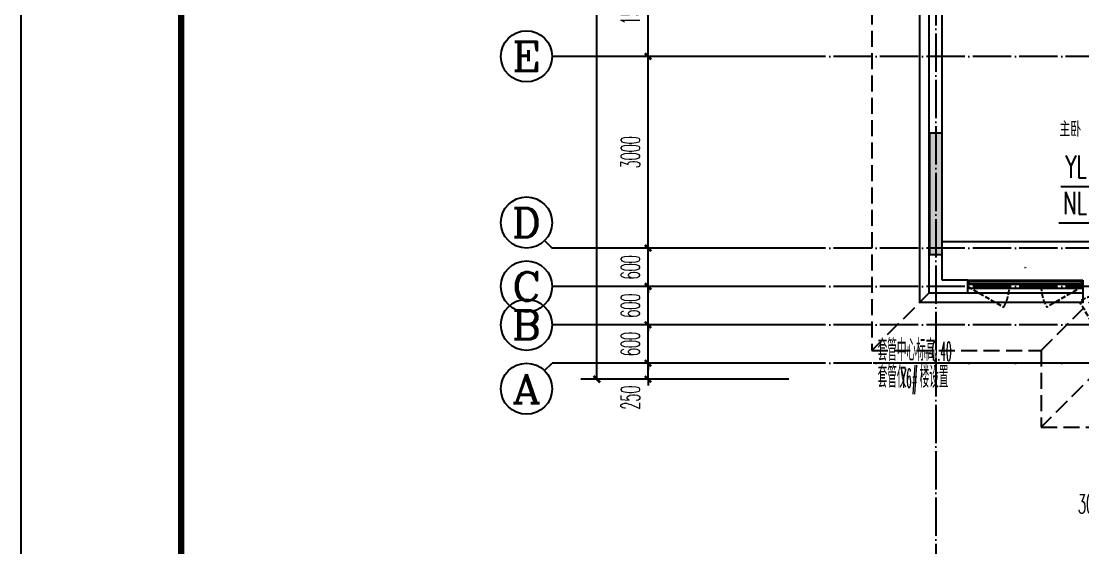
# Model space of a CAD drawing. Extents: x 27938 to 1507990, y 110129 to 923079.
# Drawn here: x 813614 to 830217, y 669769 to 678007 of the extents above; entities that cross this region are included whole.
import ezdxf
from ezdxf.enums import TextEntityAlignment as Align

# ---------------------------------------------------------------- set-up
doc = ezdxf.new("R2010")
doc.units = 0
doc.header["$LTSCALE"] = 1000
doc.header["$MEASUREMENT"] = 0
doc.linetypes.add('DASH', pattern=[0.35, 0.25, -0.1])
doc.linetypes.add('DOTE', pattern=[2.42, 2, -0.2, 0.02, -0.2])
for name, color, linetype in [('3-栏杆1', 135, 'Continuous'), ('3.5方案汇报，与郭总、侯月琴确定户型_t8$0$2020.03.04 -1安徽标准化洋房户型(UA）_t8_t8$0$看线', 154, 'Continuous'), ('AXIS', 3, 'Continuous'), ('AXIS_TEXT', 7, 'Continuous'), ('COLUMN', 9, 'Continuous'), ('DIM_不分区给水', 3, 'Continuous'), ('DIM_凝结', 150, 'Continuous'), ('DIM_雨水', 4, 'Continuous'), ('DOTE', 1, 'Continuous'), ('PUB_HATCH', 8, 'Continuous'), ('PUB_TEXT', 4, 'Continuous'), ('WALL', 9, 'Continuous'), ('WINDOW', 4, 'Continuous'), ('WINDOW_TEXT', 7, 'Continuous'), ('卫生间', 6, 'Continuous'), ('图框', 140, 'Continuous'), ('看线', 251, 'Continuous')]:
    doc.layers.add(name, color=color, linetype=linetype)
doc.layers.add('yichutu', color=7, linetype='Continuous', true_color=0xffffff, plot=False)
doc.styles.add('_TCH_AXIS', font='COMPLEX', dxfattribs={"bigfont": 'GBCBIG'})
doc.styles.add('_TCH_DIM_T3', font='SIMPLEX.shx', dxfattribs={"width": 0.494118, "bigfont": 'GBCBIG.shx'})
doc.styles.add('_TCH_WINDOW', font='SIMPLEX.shx', dxfattribs={"width": 0.7, "height": 3.5, "bigfont": 'GBCBIG.shx'})
doc.styles.add('_TWT_SERIAL', font='SIMPLEX', dxfattribs={"width": 0.8, "height": 3.5, "bigfont": 'HZTXT'})
doc.styles.add('COMPLEX', font='COMPLEX')
doc.styles.get("Standard").update_dxf_attribs({"font": 'gbenor.shx', "bigfont": 'gbcbig.shx'})
doc.dimstyles.new('_TCH_ARCH&&100', dxfattribs={"dimtxt": 297.5, "dimasz": 100, "dimexe": 250, "dimexo": 300, "dimgap": 126.25, "dimtad": 1, "dimdec": 0, "dimzin": 0, "dimdsep": 46, "dimtxsty": '_TCH_DIM_T3', "dimblk": 'ARCHTICK', "dimcen": 0.09, "dimclrt": 4, "dimazin": 2, "dimtfac": 1, "dimtdec": 0, "dimtix": 1, "dimtmove": 2, "dimatfit": 3, "dimfxl": 100, "dimtolj": 1, "dimtzin": 0, "dimarcsym": 0})
doc.dimstyles.new('_TWT_ARCH&&100', dxfattribs={"dimtxt": 297.5, "dimasz": 100, "dimexe": 250, "dimexo": 300, "dimgap": 126.25, "dimtad": 1, "dimdec": 0, "dimzin": 0, "dimdsep": 46, "dimtxsty": '_TCH_DIM_T3', "dimblk": 'ARCHTICK', "dimcen": 0.09, "dimclrt": 7, "dimazin": 2, "dimtfac": 1, "dimtdec": 0, "dimtix": 1, "dimtmove": 2, "dimatfit": 3, "dimfxl": 1, "dimtolj": 1, "dimtzin": 0, "dimarcsym": 0})

# ---------------------------------------------------------------- blocks, each defined once
blk = doc.blocks.new('TK')
at = {"layer": '图框'}
blk.add_lwpolyline([(465375, 548714), (549475, 548714), (549475, 489314), (465375, 489314)], close=True, dxfattribs=at)
blk.add_lwpolyline([(465375, 548714), (549475, 548714), (549475, 489314), (465375, 489314)], close=True, dxfattribs=at)
at = {"layer": '图框', "const_width": 100}
blk.add_lwpolyline([(548475, 490314), (548475, 547714), (467875, 547714), (467875, 490314)], close=True, dxfattribs=at)
blk = doc.blocks.new('yct-841-594-84100-59399.9999999999-100-1000.0')
at = {"layer": 'yichutu', "color": 7, "true_color": 0xffffff}
blk.add_lwpolyline([(0, 0), (0, 59400), (84100, 59400), (84100, 0)], close=True, dxfattribs=at)
blk = doc.blocks.new('A$C148B7D8E')
at = {"layer": '卫生间', "color": 159, "linetype": 'DASH', "true_color": 0x22346e}
for p, q in [((-900, -900), (0, 0)), ((1750, -900), (2650, 0)), ((2650, -1200), (1750, -2100))]:
    blk.add_line(p, q, dxfattribs=at)
blk.add_lwpolyline([(9400, 15400), (7700, 15400), (7700, 10800), (7300, 10800), (7300, 10000), (900, 10000), (900, 9000), (-900, 9000), (-900, -900), (1750, -900), (1750, -2100), (23450, -2100), (23450, -900), (25100, -900)], dxfattribs=at)
blk = doc.blocks.new('GFDGFSDFGD')
at = {"layer": 'PUB_HATCH'}
blk.add_hatch(color=0, dxfattribs=at).paths.add_polyline_path([(420517, 367424), (420517, 365524), (420717, 365524), (420717, 367424)])
at = {"layer": 'COLUMN', "color": 0}
for p, q in [((420517, 367424), (420517, 365524)), ((420717, 367424), (420517, 367424)), ((420717, 365524), (420717, 367424)), ((420517, 365524), (420717, 365524))]:
    blk.add_line(p, q, dxfattribs=at)
blk = doc.blocks.new('_ArchTick')
at = {"color": 0, "linetype": 'ByBlock', "const_width": 0.4}
blk.add_lwpolyline([(-0.5, -0.5), (0.5, 0.5)], dxfattribs=at)
blk = doc.blocks.new('*D196')
at = {"layer": 'Defpoints', "color": 0}
for p in [(830717, 673661), (831017, 673661), (831017, 670180)]:
    blk.add_point(p, dxfattribs=at)
at = {"layer": 'DIM_凝结', "color": 0, "lineweight": -2}
for p, q in [((830717, 673361), (830717, 669930)), ((831017, 673361), (831017, 669930)), ((830717, 670180), (831017, 670180))]:
    blk.add_line(p, q, dxfattribs=at)
at = {"layer": 'DIM_凝结', "color": 0, "lineweight": -2, "xscale": 100, "yscale": 100, "zscale": 100, "rotation": 180}
blk.add_blockref('_ArchTick', (830717, 670180), dxfattribs=at)
at = {"layer": 'DIM_凝结', "color": 0, "lineweight": -2, "xscale": 100, "yscale": 100, "zscale": 100}
blk.add_blockref('_ArchTick', (831017, 670180), dxfattribs=at)
at = {"layer": 'DIM_凝结', "color": 7, "insert": (830330, 670455), "char_height": 297.5, "attachment_point": 5, "style": '_TCH_DIM_T3'}
blk.add_mtext('\\A1;300', dxfattribs=at)
blk = doc.blocks.new('*D916')
at = {"layer": 'AXIS', "color": 0, "lineweight": -2}
for p, q in [((823417, 672657), (823417, 672757)), ((825617, 672657), (823167, 672657)), ((823417, 672407), (823417, 672657)), ((825617, 672407), (823167, 672407)), ((823417, 672407), (823417, 672307))]:
    blk.add_line(p, q, dxfattribs=at)
at = {"layer": 'Defpoints', "color": 0}
for p in [(823417, 672657), (825917, 672657), (825917, 672407)]:
    blk.add_point(p, dxfattribs=at)
at = {"layer": 'AXIS', "color": 0, "lineweight": -2, "xscale": 100, "yscale": 100, "zscale": 100}
for p, rotation in [((823417, 672657), 270), ((823417, 672407), 90)]:
    blk.add_blockref('_ArchTick', p, dxfattribs=dict(at, rotation=rotation))
at = {"layer": 'AXIS', "color": 4, "insert": (823142, 672118), "char_height": 297.5, "attachment_point": 5, "rotation": 90, "style": '_TCH_DIM_T3'}
blk.add_mtext('\\A1;250', dxfattribs=at)
blk = doc.blocks.new('*D917')
at = {"layer": 'AXIS', "color": 0, "lineweight": -2}
for p, q in [((825617, 673257), (823167, 673257)), ((823417, 673257), (823417, 673357)), ((823417, 672657), (823417, 673257)), ((825617, 672657), (823167, 672657)), ((823417, 672657), (823417, 672557))]:
    blk.add_line(p, q, dxfattribs=at)
at = {"layer": 'Defpoints', "color": 0}
for p in [(823417, 673257), (825917, 673257), (825917, 672657)]:
    blk.add_point(p, dxfattribs=at)
at = {"layer": 'AXIS', "color": 0, "lineweight": -2, "xscale": 100, "yscale": 100, "zscale": 100}
for p, rotation in [((823417, 673257), 270), ((823417, 672657), 90)]:
    blk.add_blockref('_ArchTick', p, dxfattribs=dict(at, rotation=rotation))
at = {"layer": 'AXIS', "color": 4, "insert": (823142, 672957), "char_height": 297.5, "attachment_point": 5, "rotation": 90, "style": '_TCH_DIM_T3'}
blk.add_mtext('\\A1;600', dxfattribs=at)
blk = doc.blocks.new('*D918')
at = {"layer": 'AXIS', "color": 0, "lineweight": -2}
for p, q in [((823417, 673857), (823417, 673957)), ((825617, 673857), (823167, 673857)), ((823417, 673257), (823417, 673857)), ((825617, 673257), (823167, 673257)), ((823417, 673257), (823417, 673157))]:
    blk.add_line(p, q, dxfattribs=at)
at = {"layer": 'Defpoints', "color": 0}
for p in [(823417, 673857), (825917, 673857), (825917, 673257)]:
    blk.add_point(p, dxfattribs=at)
at = {"layer": 'AXIS', "color": 0, "lineweight": -2, "xscale": 100, "yscale": 100, "zscale": 100}
for p, rotation in [((823417, 673857), 270), ((823417, 673257), 90)]:
    blk.add_blockref('_ArchTick', p, dxfattribs=dict(at, rotation=rotation))
at = {"layer": 'AXIS', "color": 4, "insert": (823142, 673557), "char_height": 297.5, "attachment_point": 5, "rotation": 90, "style": '_TCH_DIM_T3'}
blk.add_mtext('\\A1;600', dxfattribs=at)
blk = doc.blocks.new('*D919')
at = {"layer": 'AXIS', "color": 0, "lineweight": -2}
for p, q in [((825617, 674457), (823167, 674457)), ((823417, 674457), (823417, 674557)), ((823417, 673857), (823417, 674457)), ((825617, 673857), (823167, 673857)), ((823417, 673857), (823417, 673757))]:
    blk.add_line(p, q, dxfattribs=at)
at = {"layer": 'Defpoints', "color": 0}
for p in [(823417, 674457), (825917, 674457), (825917, 673857)]:
    blk.add_point(p, dxfattribs=at)
at = {"layer": 'AXIS', "color": 0, "lineweight": -2, "xscale": 100, "yscale": 100, "zscale": 100}
for p, rotation in [((823417, 674457), 270), ((823417, 673857), 90)]:
    blk.add_blockref('_ArchTick', p, dxfattribs=dict(at, rotation=rotation))
at = {"layer": 'AXIS', "color": 4, "insert": (823142, 674157), "char_height": 297.5, "attachment_point": 5, "rotation": 90, "style": '_TCH_DIM_T3'}
blk.add_mtext('\\A1;600', dxfattribs=at)
blk = doc.blocks.new('*D920')
at = {"layer": 'AXIS', "color": 0, "lineweight": -2}
for p, q in [((825617, 677457), (823167, 677457)), ((823417, 674457), (823417, 677457)), ((825617, 674457), (823167, 674457))]:
    blk.add_line(p, q, dxfattribs=at)
at = {"layer": 'Defpoints', "color": 0}
for p in [(823417, 677457), (825917, 677457), (825917, 674457)]:
    blk.add_point(p, dxfattribs=at)
at = {"layer": 'AXIS', "color": 0, "lineweight": -2, "xscale": 100, "yscale": 100, "zscale": 100}
for p, rotation in [((823417, 677457), 90), ((823417, 674457), 270)]:
    blk.add_blockref('_ArchTick', p, dxfattribs=dict(at, rotation=rotation))
at = {"layer": 'AXIS', "color": 4, "insert": (823142, 675957), "char_height": 297.5, "attachment_point": 5, "rotation": 90, "style": '_TCH_DIM_T3'}
blk.add_mtext('\\A1;3000', dxfattribs=at)
blk = doc.blocks.new('*D921')
at = {"layer": 'AXIS', "color": 0, "lineweight": -2}
for p, q in [((825617, 678957), (823167, 678957)), ((823417, 677457), (823417, 678957)), ((825617, 677457), (823167, 677457))]:
    blk.add_line(p, q, dxfattribs=at)
at = {"layer": 'Defpoints', "color": 0}
for p in [(823417, 678957), (825917, 678957), (825917, 677457)]:
    blk.add_point(p, dxfattribs=at)
at = {"layer": 'AXIS', "color": 0, "lineweight": -2, "xscale": 100, "yscale": 100, "zscale": 100}
for p, rotation in [((823417, 678957), 90), ((823417, 677457), 270)]:
    blk.add_blockref('_ArchTick', p, dxfattribs=dict(at, rotation=rotation))
at = {"layer": 'AXIS', "color": 4, "insert": (823142, 678207), "char_height": 297.5, "attachment_point": 5, "rotation": 90, "style": '_TCH_DIM_T3'}
blk.add_mtext('\\A1;1500', dxfattribs=at)
blk = doc.blocks.new('*D931')
at = {"layer": 'AXIS', "color": 0, "lineweight": -2}
for p, q in [((825617, 688457), (822367, 688457)), ((822617, 672407), (822617, 688457)), ((825617, 672407), (822367, 672407))]:
    blk.add_line(p, q, dxfattribs=at)
at = {"layer": 'Defpoints', "color": 0}
for p in [(822617, 688457), (825917, 688457), (825917, 672407)]:
    blk.add_point(p, dxfattribs=at)
at = {"layer": 'AXIS', "color": 0, "lineweight": -2, "xscale": 100, "yscale": 100, "zscale": 100}
for p, rotation in [((822617, 688457), 90), ((822617, 672407), 270)]:
    blk.add_blockref('_ArchTick', p, dxfattribs=dict(at, rotation=rotation))
at = {"layer": 'AXIS', "color": 4, "insert": (822342, 680432), "char_height": 297.5, "attachment_point": 5, "rotation": 90, "style": '_TCH_DIM_T3'}
blk.add_mtext('\\A1;16050', dxfattribs=at)
blk = doc.blocks.new('$WINLIB2D$00000001')
at = {"color": 0}
for points in [[(-0.5, 0.5), (-0.5, -0.5)], [(-0.5, 0.5), (0.5, 0.5)], [(0.5, -0.5), (0.5, 0.5)], [(0.5, 0.1667), (-0.5, 0.1667)], [(0.5, -0.1667), (-0.5, -0.1667)], [(-0.5, -0.5), (0.5, -0.5)]]:
    blk.add_lwpolyline(points, dxfattribs=at)
blk = doc.blocks.new('_AXISO')
at = {"color": 0}
blk.add_circle((0, 0), 0.5, dxfattribs=at)
at = {"layer": 'AXIS_TEXT', "color": 0, "style": 'COMPLEX', "width": 1.041667}
blk.add_attdef('A', text='', height=0.56, dxfattribs=at).set_placement((-0.25, -0.28), (0.25, -0.28), align=Align.FIT)

msp = doc.modelspace()

# ---------------------------------------------------------------- linework, layer by layer
at = {"layer": '3-栏杆1', "color": 8}
for p, q in [((828436.8, 673939.4), (828416.6, 673957.2)), ((828416.6, 673957.2), (828436.8, 673939.4)), ((828416.6, 673890.3), (828436.8, 673910.1)), ((830196.3, 673939.3), (828436.8, 673939.4)), ((828436.8, 673939.4), (828436.8, 673910.1)), ((828436.8, 673910.1), (830196.3, 673910)), ((830196.3, 673939.4), (830216.6, 673957.2)), ((830216.6, 673957.2), (830196.3, 673939.4)), ((830196.3, 673939.4), (830216.6, 673957.2)), ((830216.6, 673957.2), (830196.3, 673939.4)), ((830196.3, 673939.4), (830196.3, 673910.1)), ((830196.3, 673939.4), (830196.3, 673910.1)), ((830196.3, 673910.1), (830216.6, 673890.3)), ((830216.6, 673890.3), (830196.3, 673910.1)), ((830196.3, 673910.1), (830216.6, 673890.3)), ((830216.6, 673890.3), (830196.3, 673910.1))]:
    msp.add_line(p, q, dxfattribs=at)
at = {"layer": '3.5方案汇报，与郭总、侯月琴确定户型_t8$0$2020.03.04 -1安徽标准化洋房户型(UA）_t8_t8$0$看线', "color": 8, "ltscale": 10}
msp.add_line((830516.6, 674557.2), (828016.6, 674557.2), dxfattribs=at)
at = {"layer": 'AXIS', "color": 8}
for p, q in [((825916.6, 677457.2), (821916.6, 677457.2)), ((821799.4, 674574.3), (821916.6, 674457.2)), ((825916.6, 674457.2), (821916.6, 674457.2)), ((825916.6, 673857.2), (821916.6, 673857.2)), ((825916.6, 673257.2), (821916.6, 673257.2)), ((821799.4, 672540), (821916.6, 672657.2)), ((825916.6, 672657.2), (821916.6, 672657.2))]:
    msp.add_line(p, q, dxfattribs=at)
at = {"layer": 'DIM_不分区给水'}
for p, q in [((829184.1, 672657.2), (826939.2, 672657.2)), ((850104.1, 672657.2), (829184.1, 672657.2))]:
    msp.add_line(p, q, dxfattribs=at)
at = {"layer": 'DIM_凝结'}
msp.add_line((830866.6, 674848.6), (829840.4, 674848.6), dxfattribs=at)
at = {"layer": 'DIM_雨水'}
msp.add_line((830881.6, 675414.7), (829874.7, 675414.7), dxfattribs=at)
at = {"layer": 'DOTE', "color": 169, "linetype": 'DOTE', "ltscale": 0.3}
for p, q in [((827916.6, 690157.2), (827916.6, 666975.2)), ((879916.6, 677457.2), (825916.6, 677457.2)), ((879916.6, 674457.2), (825916.6, 674457.2)), ((879916.6, 673857.2), (825916.6, 673857.2)), ((879916.6, 673257.2), (825916.6, 673257.2)), ((879916.6, 672657.2), (825916.6, 672657.2))]:
    msp.add_line(p, q, dxfattribs=at)
at = {"layer": 'WALL', "color": 8}
for p, q in [((827816.6, 673757.2), (827816.6, 678957.2)), ((828016.6, 673957.2), (828016.6, 678857.2)), ((828416.6, 673957.2), (828016.6, 673957.2)), ((828416.6, 673757.2), (828416.6, 673957.2)), ((827816.6, 673757.2), (828416.6, 673757.2))]:
    msp.add_line(p, q, dxfattribs=at)
at = {"layer": 'WINDOW', "color": 8, "linetype": 'DASH', "ltscale": 0.3}
for points in [[(828416.6, 673857.2), (828979.7, 673532.5, 0.1314846), (829066.6, 673857.2)], [(830216.6, 673857.2), (829653.4, 673532.5, -0.1314846), (829566.6, 673857.2)], [(830216.6, 673857.2), (829653.4, 673532.5, -0.1314846), (829566.6, 673857.2)], [(830666.6, 672757.2), (830166.6, 673623.2, -0.1316525), (830666.6, 673757.2)], [(830666.6, 672757.2), (830166.6, 673623.2, -0.1316525), (830666.6, 673757.2)]]:
    msp.add_lwpolyline(points, format="xyb", dxfattribs=at)
at = {"layer": '看线', "color": 8}
msp.add_lwpolyline([(830216.6, 673757.2), (830216.6, 673607.2), (827666.6, 673607.2), (827666.6, 682007.2), (829316.7, 682007.2), (829316.7, 681857.2)], dxfattribs=at)

# ---------------------------------------------------------------- block references
msp.add_blockref('TK', (348239.1, 153143.3))
at = {"color": 8}
for name, p in [('A$C148B7D8E', (827816.6, 673757.2)), ('GFDGFSDFGD', (407300, 308833.4))]:
    msp.add_blockref(name, p, dxfattribs=at)
at = {"layer": 'AXIS', "color": 8}
ref = msp.add_blockref('_AXISO', (821516.6, 677457.2), dxfattribs=dict(at, xscale=800, yscale=800, zscale=800))
ref.add_attrib('A', 'E', dxfattribs={"layer": 'AXIS_TEXT', "color": 8, "ltscale": 0.5, "height": 452.5, "style": '_TCH_AXIS', "width": 1.3125}).set_placement((821290.3, 677230.9), (821742.9, 677230.9), align=Align.FIT)
ref = msp.add_blockref('_AXISO', (821516.6, 674857.2), dxfattribs=dict(at, xscale=800, yscale=800, zscale=800))
ref.add_attrib('A', 'D', dxfattribs={"layer": 'AXIS_TEXT', "color": 8, "ltscale": 0.5, "height": 452.5, "style": '_TCH_AXIS', "width": 1.235294}).set_placement((821290.3, 674630.9), (821742.9, 674630.9), align=Align.FIT)
ref = msp.add_blockref('_AXISO', (821516.6, 673857.2), dxfattribs=dict(at, xscale=800, yscale=800, zscale=800))
ref.add_attrib('A', 'C', dxfattribs={"layer": 'AXIS_TEXT', "color": 8, "ltscale": 0.5, "height": 452.5, "style": '_TCH_AXIS', "width": 1.4}).set_placement((821290.3, 673630.9), (821742.9, 673630.9), align=Align.FIT)
ref = msp.add_blockref('_AXISO', (821516.6, 673257.2), dxfattribs=dict(at, xscale=800, yscale=800, zscale=800))
ref.add_attrib('A', 'B', dxfattribs={"layer": 'AXIS_TEXT', "color": 8, "ltscale": 0.5, "height": 452.5, "style": '_TCH_AXIS', "width": 1.235294}).set_placement((821290.3, 673030.9), (821742.9, 673030.9), align=Align.FIT)
ref = msp.add_blockref('_AXISO', (821516.6, 672257.2), dxfattribs=dict(at, xscale=800, yscale=800, zscale=800))
ref.add_attrib('A', 'A', dxfattribs={"layer": 'AXIS_TEXT', "color": 8, "ltscale": 0.5, "height": 452.5, "style": '_TCH_AXIS', "width": 1.166667}).set_placement((821290.3, 672030.9), (821742.9, 672030.9), align=Align.FIT)
at = {"layer": 'WINDOW', "color": 8}
ref = msp.add_blockref('$WINLIB2D$00000001', (829316.6, 673857.2), dxfattribs=dict(at, xscale=1800, yscale=-200, zscale=1800, rotation=4.935878894074151e-09))
ref.add_attrib('A', 'TC1817', (829309.2, 674146.7), dxfattribs={"layer": 'WINDOW_TEXT', "color": 8, "ltscale": 0.5, "height": 5.95, "rotation": 0, "style": '_TCH_WINDOW', "width": 0.494118})
at = {"layer": 'yichutu'}
msp.add_blockref('yct-841-594-84100-59399.9999999999-100-1000.0', (813614.1, 642457), dxfattribs=at)

# ---------------------------------------------------------------- texts
at = {"layer": 'DIM_不分区给水', "color": 7, "style": '_TCH_DIM_T3'}
for s, height, width, p in [('套管中心标高', 337.59, 0.494118, (827009.2, 672692.2)), ('-0.40', 297.5, 0.348789, (827737.8, 672692.2)), ('套管仅', 337.59, 0.494118, (827009.2, 672272.2)), ('Y6#', 297.5, 0.348789, (827373.5, 672272.2)), ('楼设置', 337.59, 0.494118, (827665, 672272.2))]:
    msp.add_text(s, height=height, dxfattribs=dict(at, width=width)).set_placement(p)
at = {"layer": 'DIM_凝结', "color": 7, "style": '_TWT_SERIAL', "width": 0.64}
msp.add_text('NL-2', height=350, dxfattribs=at).set_placement((829910.4, 674988.6))
at = {"layer": 'DIM_雨水', "color": 7, "style": '_TWT_SERIAL', "width": 0.64}
msp.add_text('YL-2', height=350, dxfattribs=at).set_placement((829944.7, 675554.7))
at = {"layer": 'PUB_TEXT', "color": 8}
msp.add_text('主卧', height=236.31, dxfattribs=at).set_placement((829851.8, 676199.7))

# ---------------------------------------------------------------- dimensions: what is measured, and where the dimension line sits
at = {"layer": 'AXIS', "color": 8}
for p1, p2, distance, picture, middle in [((825916.6, 672407.2), (825916.6, 688457.2), 3300, '*D931', (822341.6, 680432.2)), ((825916.6, 677457.2), (825916.6, 678957.2), 2500, '*D921', (823141.6, 678207.2)), ((825916.6, 674457.2), (825916.6, 677457.2), 2500, '*D920', (823141.6, 675957.2)), ((825916.6, 673857.2), (825916.6, 674457.2), 2500, '*D919', (823141.6, 674157.2)), ((825916.6, 673257.2), (825916.6, 673857.2), 2500, '*D918', (823141.6, 673557.2)), ((825916.6, 672657.2), (825916.6, 673257.2), 2500, '*D917', (823141.6, 672957.2))]:
    dim = msp.add_aligned_dim(p1=p1, p2=p2, distance=distance, dimstyle='_TCH_ARCH&&100', dxfattribs=at)
    dim.commit()
    dim.dimension.update_dxf_attribs({"geometry": picture, "text_midpoint": middle})
dim = msp.add_linear_dim(base=(823416.6, 672657.2), p1=(825916.6, 672407.2), p2=(825916.6, 672657.2), angle=90, dimstyle='_TCH_ARCH&&100', dxfattribs=at)
dim.commit()
dim.dimension.update_dxf_attribs({"geometry": '*D916', "text_midpoint": (823141.6, 672118.2), "dimtype": 129})
at = {"layer": 'DIM_凝结'}
dim = msp.add_linear_dim(base=(831016.6, 670180), p1=(830716.6, 673660.8), p2=(831016.6, 673660.8), angle=360, dimstyle='_TWT_ARCH&&100', dxfattribs=at)
dim.commit()
dim.dimension.update_dxf_attribs({"geometry": '*D196', "text_midpoint": (830330.2, 670455), "dimtype": 129})

doc.saveas('drawing.dxf')
